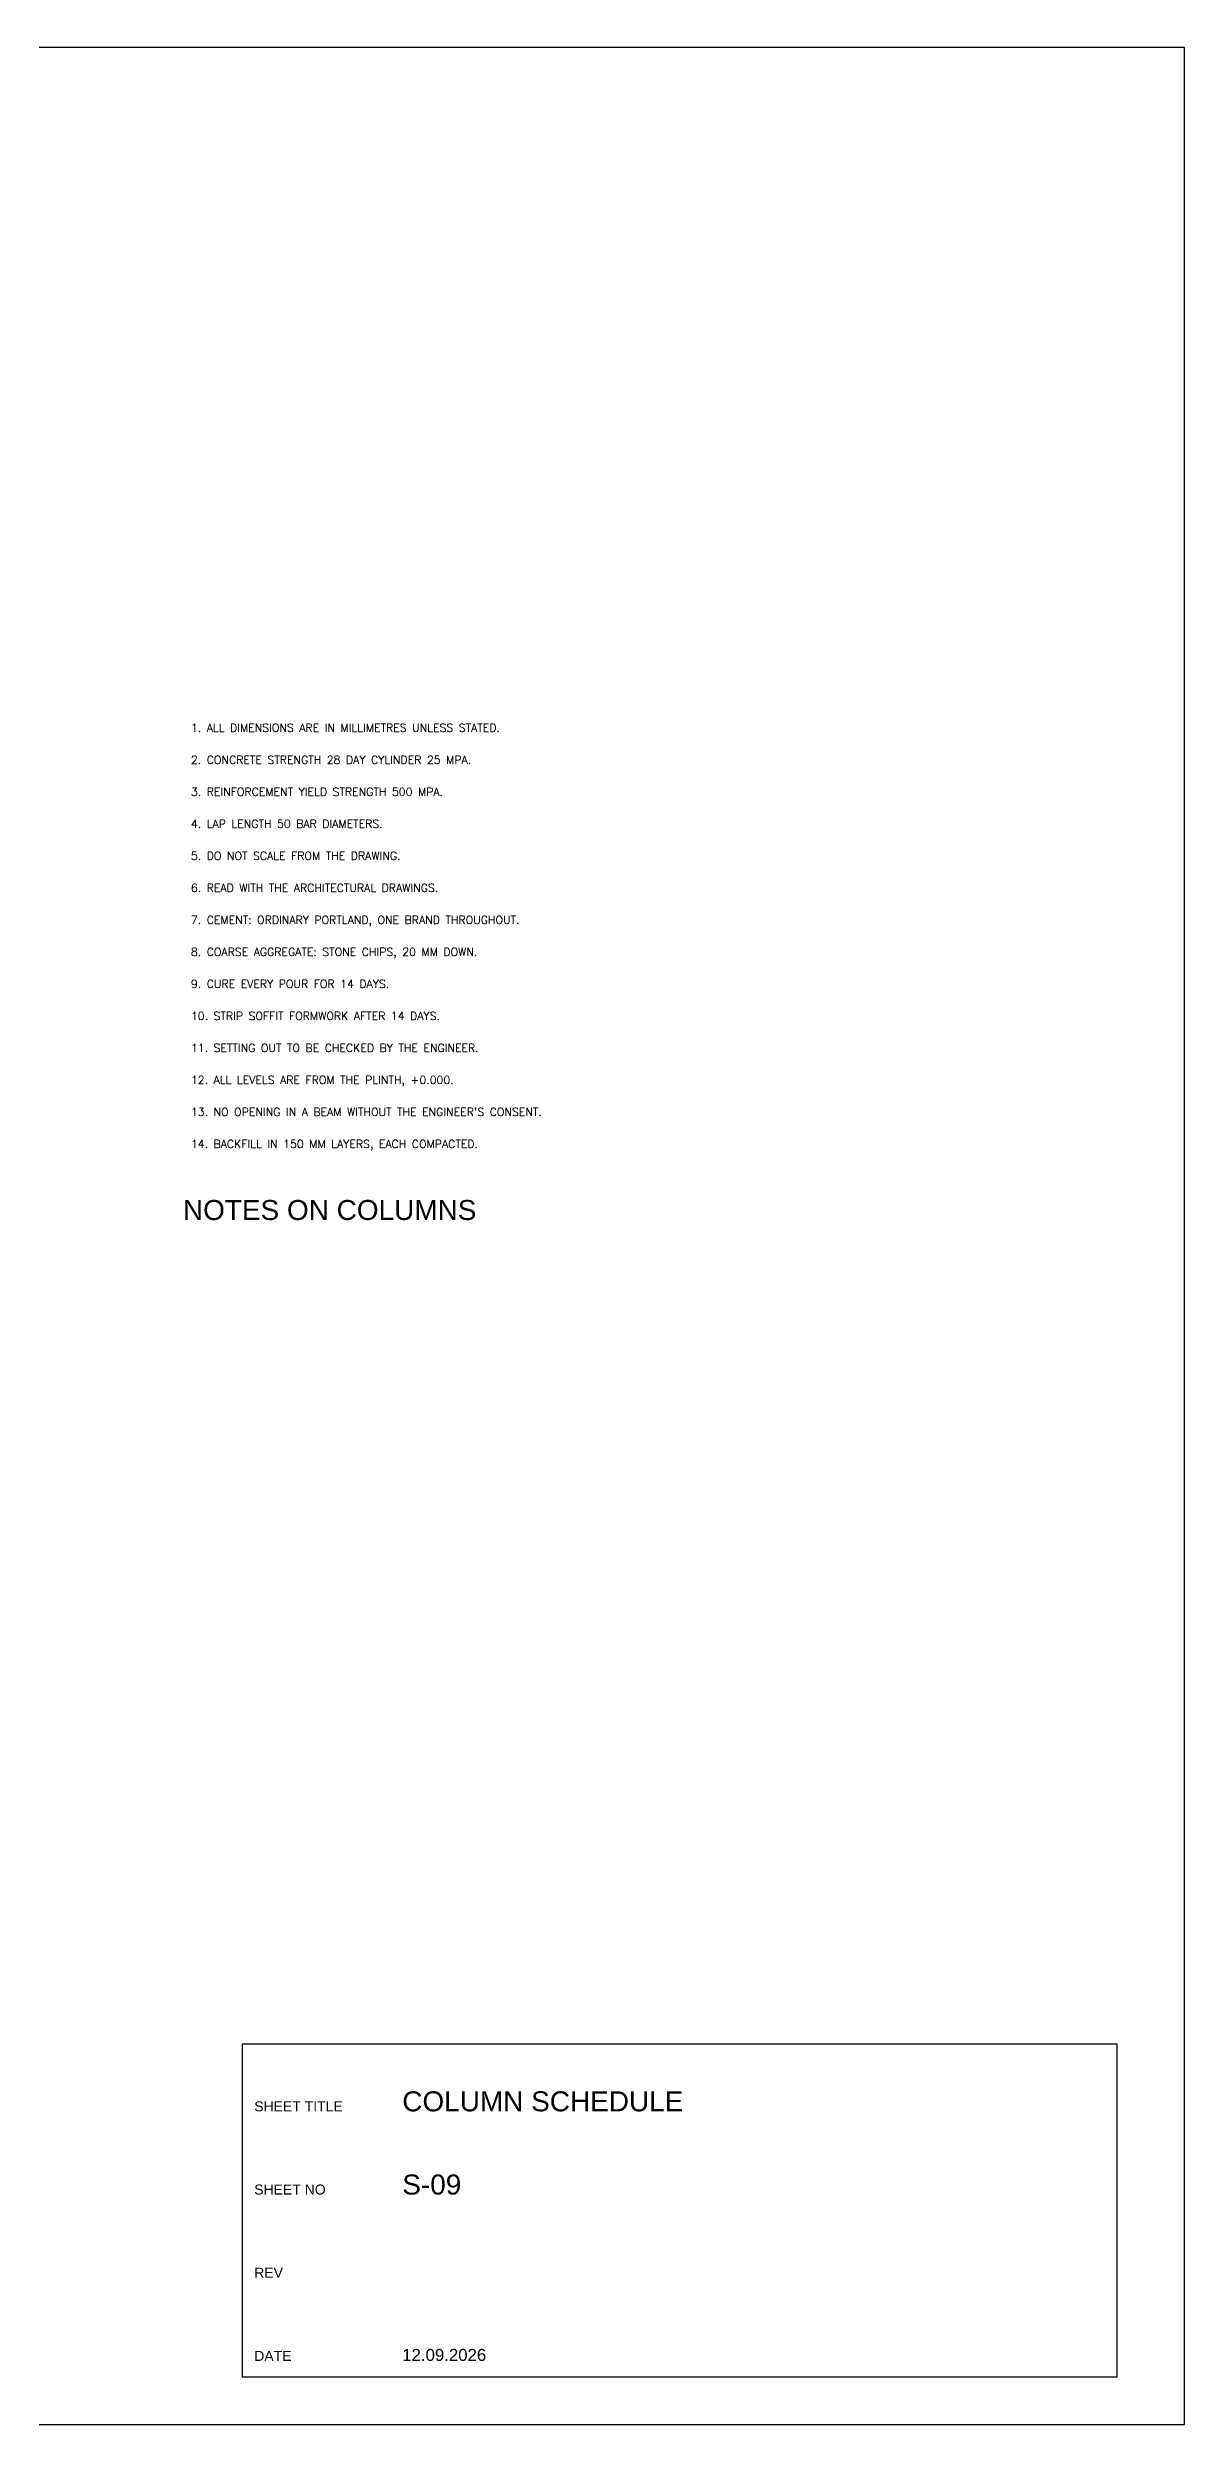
# Model space of a CAD drawing. Header units: millimetres. Extents: x 0 to 12841, y 0 to 594.
# Drawn here: x 9557 to 9841, y 0 to 594 of the extents above; entities that cross this region are included whole.
import ezdxf

# ---------------------------------------------------------------- set-up
doc = ezdxf.new("R2010")
doc.units = ezdxf.units.MM
for name, color, linetype in [('FRAME', 7, 'Continuous'), ('TEXT', 7, 'Continuous'), ('TITLE', 7, 'Continuous'), ('TITLES', 7, 'Continuous')]:
    doc.layers.add(name, color=color, linetype=linetype)
doc.styles.add('Arial', font='arial.ttf')
doc.styles.add('ROMANS', font='romans.shx')

msp = doc.modelspace()

# ---------------------------------------------------------------- linework, layer by layer
at = {"layer": 'FRAME'}
msp.add_lwpolyline([(9000, 0), (9841, 0), (9841, 594), (9000, 594)], close=True, dxfattribs=at)
at = {"layer": 'TITLE'}
for p, q in [((9678.41, 95.04), (9605.52, 95.04)), ((9605.52, 95.04), (9605.52, 53.46)), ((9751.29, 95.04), (9678.41, 95.04)), ((9824.18, 95.04), (9751.29, 95.04)), ((9824.18, 53.46), (9824.18, 95.04)), ((9605.52, 53.46), (9605.52, 11.88)), ((9824.18, 11.88), (9824.18, 53.46)), ((9605.52, 11.88), (9678.41, 11.88)), ((9678.41, 11.88), (9751.29, 11.88)), ((9751.29, 11.88), (9824.18, 11.88))]:
    msp.add_line(p, q, dxfattribs=at)

# ---------------------------------------------------------------- texts
at = {"layer": 'TEXT', "style": 'ROMANS'}
for s, p in [('1. ALL DIMENSIONS ARE IN MILLIMETRES UNLESS STATED.', (9592.7, 423)), ('2. CONCRETE STRENGTH 28 DAY CYLINDER 25 MPA.', (9592.7, 415)), ('3. REINFORCEMENT YIELD STRENGTH 500 MPA.', (9592.7, 407)), ('4. LAP LENGTH 50 BAR DIAMETERS.', (9592.7, 399)), ('5. DO NOT SCALE FROM THE DRAWING.', (9592.7, 391)), ('6. READ WITH THE ARCHITECTURAL DRAWINGS.', (9592.7, 383)), ('7. CEMENT: ORDINARY PORTLAND, ONE BRAND THROUGHOUT.', (9592.7, 375)), ('8. COARSE AGGREGATE: STONE CHIPS, 20 MM DOWN.', (9592.7, 367)), ('9. CURE EVERY POUR FOR 14 DAYS.', (9592.7, 359)), ('10. STRIP SOFFIT FORMWORK AFTER 14 DAYS.', (9592.7, 351)), ('11. SETTING OUT TO BE CHECKED BY THE ENGINEER.', (9592.7, 343)), ('12. ALL LEVELS ARE FROM THE PLINTH, +0.000.', (9592.7, 335)), ("13. NO OPENING IN A BEAM WITHOUT THE ENGINEER'S CONSENT.", (9592.7, 327)), ('14. BACKFILL IN 150 MM LAYERS, EACH COMPACTED.', (9592.7, 319))]:
    msp.add_text(s, height=2, dxfattribs=at).set_placement(p)
at = {"layer": 'TITLE', "style": 'Arial'}
for s, height, p in [('COLUMN SCHEDULE', 5, (9645.52, 78.25)), ('SHEET TITLE', 2.5, (9608.52, 78.25)), ('SHEET NO', 2.5, (9608.52, 57.46)), ('S-09', 5, (9645.52, 57.46)), ('REV', 2.5, (9608.52, 36.67)), ('DATE', 2.5, (9608.52, 15.88)), ('12.09.2026', 3, (9645.52, 15.88))]:
    msp.add_text(s, height=height, dxfattribs=at).set_placement(p)
at = {"layer": 'TITLES', "style": 'Arial'}
msp.add_text('NOTES ON COLUMNS', height=5, dxfattribs=at).set_placement((9590.7, 301))

doc.saveas('drawing.dxf')
